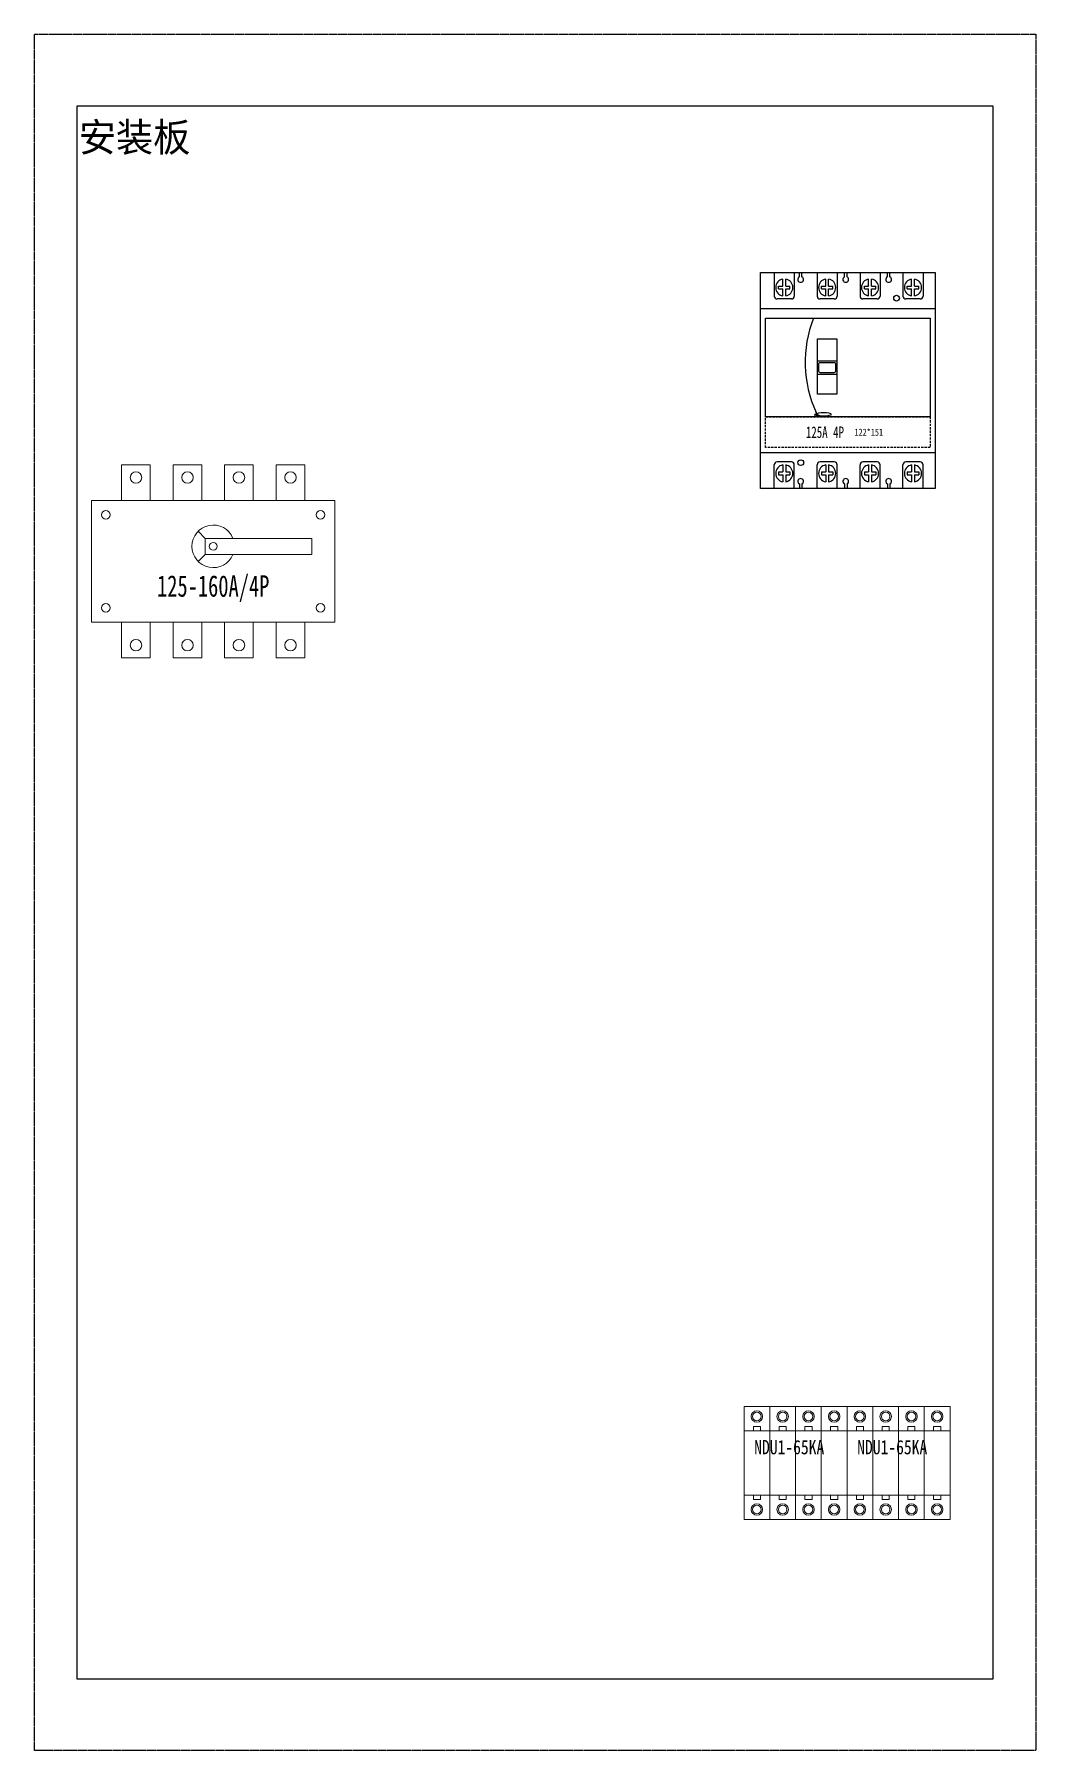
# Model space of a CAD drawing. Extents: x 315417 to 316117, y 334324 to 335524.
import ezdxf
from ezdxf.enums import TextEntityAlignment as Align

# ---------------------------------------------------------------- set-up
doc = ezdxf.new("R2010")
doc.units = 0
doc.header["$MEASUREMENT"] = 0
doc.linetypes.add('DASHED', pattern=[0.75, 0.5, -0.25])
doc.linetypes.add('HIDDEN2', pattern=[4.7625, 3.175, -1.5875])
for name, color, linetype in [('E-UNIV-NOTE', 6, 'Continuous'), ('元件', 7, 'Continuous'), ('布置图', 30, 'Continuous')]:
    doc.layers.add(name, color=color, linetype=linetype)
doc.layers.add('细线', color=7, linetype='Continuous', lineweight=0)
doc.styles.add('GH-CZC', font='', dxfattribs={"width": 0.7})
doc.styles.add('宋体', font='', dxfattribs={"width": 0.8})
doc.styles.get('GH-CZC').set_extended_font_data('SimSun')
doc.styles.get('宋体').set_extended_font_data('NSimSun')

# ---------------------------------------------------------------- blocks, each defined once
blk = doc.blocks.new('Manufacturer光辉PartName隔离开关Series160ShellFrameLimitingCurrentRemarkPartTypeMinCurrent100MaxCurrent160Poles4PMinPower0MaxPower0LibType2DelFlgfalseUpdateDate')
at = {"layer": '细线', "color": 7}
for p, q in [((-5.6, 16.1), (-10.5, 21)), ((-5.6, 16.1), (-5.6, 4.9)), ((-5.6, 16.1), (69, 16.1)), ((69, 16.1), (69, 4.9)), ((-5.6, 4.9), (-10.5, -0.1)), ((69, 4.9), (-5.6, 4.9))]:
    blk.add_line(p, q, dxfattribs=at)
for points in [[(-64, 42.5), (-44, 42.5), (-44, 67.5), (-64, 67.5)], [(-28, 42.5), (-8, 42.5), (-8, 67.5), (-28, 67.5)], [(8, 42.5), (28, 42.5), (28, 67.5), (8, 67.5)], [(44, 42.5), (64, 42.5), (64, 67.5), (44, 67.5)], [(-85, -42.5), (85, -42.5), (85, 42.5), (-85, 42.5)], [(-85, 42.5), (85, 42.5), (85, -42.5), (-85, -42.5)], [(-64, -42.5), (-44, -42.5), (-44, -67.5), (-64, -67.5)], [(-28, -42.5), (-8, -42.5), (-8, -67.5), (-28, -67.5)], [(8, -42.5), (28, -42.5), (28, -67.5), (8, -67.5)], [(44, -42.5), (64, -42.5), (64, -67.5), (44, -67.5)]]:
    blk.add_lwpolyline(points, close=True, dxfattribs=at)
for centre, radius in [((-54, 58.6), 4.01), ((-18, 58.6), 4.01), ((18, 58.6), 4.01), ((54, 58.6), 4.01), ((-75, 32.5), 3), ((75, 32.5), 3), ((0, 10.5), 2.75), ((-75, -32.5), 3), ((75, -32.5), 3), ((-54, -58.6), 4.01), ((-18, -58.6), 4.01), ((18, -58.6), 4.01), ((54, -58.6), 4.01)]:
    blk.add_circle(centre, radius, dxfattribs=at)
blk.add_arc((0, 10.5), 14.9, 22.0726, 337.9274, dxfattribs=at)
at = {"layer": '细线', "color": 7, "insert": (-85, -9.7), "char_height": 15, "width": 170, "attachment_point": 1}
blk.add_mtext('\\pxqc;{\\fFangSong_GB2312|b0|i0|c134|p49;\\W0.7;125-160A/4P}', dxfattribs=at)
blk = doc.blocks.new('Manufacturer上海良信PartName电涌保护器SeriesNDU1ShellFrameLimitingCurrentRemarkPartTypeMinCurrent0MaxCurrent0Poles4PMinPower0MaxPower0LibType3DelFlgfalseUpdateDate2023-01-0100000')
at = {"color": 7, "linetype": 'Continuous', "lineweight": 15}
for p, q in [((-18, 39.5), (-36, 39.5)), ((-36, 39.5), (-36, 22.5)), ((-18, 22.5), (-18, 39.5)), ((36, 39.5), (-18, 39.5)), ((0, 22.5), (0, 39.5)), ((18, 22.5), (18, 39.5)), ((36, 39.5), (36, 22.5)), ((-24.5, 25.5), (-29.5, 25.5)), ((-29.5, 25.5), (-29.5, 22.5)), ((-24.5, 22.5), (-24.5, 25.5)), ((-6.5, 25.5), (-11.5, 25.5)), ((-11.5, 25.5), (-11.5, 22.5)), ((-6.5, 22.5), (-6.5, 25.5)), ((11.5, 25.5), (6.5, 25.5)), ((6.5, 25.5), (6.5, 22.5)), ((11.5, 22.5), (11.5, 25.5)), ((29.5, 25.5), (24.5, 25.5)), ((24.5, 25.5), (24.5, 22.5)), ((29.5, 22.5), (29.5, 25.5)), ((-36, 22.5), (-36, -22.5)), ((-18, 22.5), (-36, 22.5)), ((-18, -22.5), (-18, 22.5)), ((36, 22.5), (-18, 22.5)), ((0, -22.5), (0, 22.5)), ((18, -22.5), (18, 22.5)), ((36, 22.5), (36, -22.5)), ((-36, -22.5), (-18, -22.5)), ((-36, -22.5), (-36, -39.5)), ((-29.5, -25.5), (-29.5, -22.5)), ((-24.5, -22.5), (-24.5, -25.5)), ((-18, -39.5), (-18, -22.5)), ((-18, -22.5), (36, -22.5)), ((-11.5, -25.5), (-11.5, -22.5)), ((-6.5, -22.5), (-6.5, -25.5)), ((0, -39.5), (0, -22.5)), ((6.5, -25.5), (6.5, -22.5)), ((11.5, -22.5), (11.5, -25.5)), ((18, -39.5), (18, -22.5)), ((24.5, -25.5), (24.5, -22.5)), ((29.5, -22.5), (29.5, -25.5)), ((36, -22.5), (36, -39.5)), ((-24.5, -25.5), (-29.5, -25.5)), ((-6.5, -25.5), (-11.5, -25.5)), ((11.5, -25.5), (6.5, -25.5)), ((29.5, -25.5), (24.5, -25.5)), ((-36, -39.5), (-18, -39.5)), ((-18, -39.5), (36, -39.5))]:
    blk.add_line(p, q, dxfattribs=at)
for centre, radius in [((-27, 32.5), 4), ((-9, 32.5), 4), ((9, 32.5), 4), ((27, 32.5), 4), ((-27, 32.5), 3), ((-9, 32.5), 3), ((9, 32.5), 3), ((27, 32.5), 3), ((-27, -32.5), 4), ((-27, -32.5), 3), ((-9, -32.5), 4), ((-9, -32.5), 3), ((9, -32.5), 4), ((9, -32.5), 3), ((27, -32.5), 4), ((27, -32.5), 3)]:
    blk.add_circle(centre, radius, dxfattribs=at)
at = {"layer": 'E-UNIV-NOTE', "style": '宋体', "width": 0.8}
blk.add_text('NDU1-65KA', height=10, dxfattribs=at).set_placement((-28.9, 6.1))
blk = doc.blocks.new('Manufacturer光辉PartName塑壳断路器Series4PShellFrameLimitingCurrentRemarkPartTypeMinCurrent16MaxCurrent125Poles4PMinPower0MaxPower0LibType2DelFlgfalseUpdateDate')
at = {"layer": '元件', "color": 0, "transparency": 33554687}
for p, q in [((-51.5, 75.5), (-51.5, 59)), ((-37.5, 75.5), (-37.5, 59)), ((-33.9, 72.4), (-33.9, 75.5)), ((-32.1, 72.4), (-32.1, 75.5)), ((-21.5, 75.5), (-21.5, 59)), ((-7.5, 75.5), (-7.5, 59)), ((-2.4, 72.4), (-2.4, 75.5)), ((-0.6, 72.4), (-0.6, 75.5)), ((8.5, 75.5), (8.5, 59)), ((22.5, 75.5), (22.5, 59)), ((27.6, 72.4), (27.6, 75.5)), ((29.4, 72.4), (29.4, 75.5)), ((38.5, 75.5), (38.5, 59)), ((52.5, 75.5), (52.5, 59)), ((-48.5, 64), (-48.5, 66)), ((-48.5, 66), (-45.5, 66)), ((-48.5, 64), (-45.5, 64)), ((-45.5, 66), (-45.5, 70.9)), ((-45.5, 59.1), (-45.5, 64)), ((-43.5, 66), (-43.5, 70.9)), ((-43.5, 66), (-40.5, 66)), ((-43.5, 64), (-40.5, 64)), ((-43.5, 59.1), (-43.5, 64)), ((-40.5, 64), (-40.5, 66)), ((-18.5, 66), (-15.5, 66)), ((-18.5, 64), (-18.5, 66)), ((-18.5, 64), (-15.5, 64)), ((-15.5, 66), (-15.5, 70.9)), ((-15.5, 59.1), (-15.5, 64)), ((-13.5, 66), (-13.5, 70.9)), ((-13.5, 66), (-10.5, 66)), ((-13.5, 59.1), (-13.5, 64)), ((-13.5, 64), (-10.5, 64)), ((-10.5, 64), (-10.5, 66)), ((11.5, 64), (11.5, 66)), ((11.5, 66), (14.5, 66)), ((11.5, 64), (14.5, 64)), ((14.5, 66), (14.5, 70.9)), ((14.5, 59.1), (14.5, 64)), ((16.5, 66), (16.5, 70.9)), ((16.5, 66), (19.5, 66)), ((16.5, 64), (19.5, 64)), ((16.5, 59.1), (16.5, 64)), ((19.5, 64), (19.5, 66)), ((41.5, 64), (41.5, 66)), ((41.5, 66), (44.5, 66)), ((41.5, 64), (44.5, 64)), ((44.5, 66), (44.5, 70.9)), ((44.5, 59.1), (44.5, 64)), ((46.5, 66), (46.5, 70.9)), ((46.5, 66), (49.5, 66)), ((46.5, 64), (49.5, 64)), ((46.5, 59.1), (46.5, 64)), ((49.5, 64), (49.5, 66)), ((-61, 50.4), (61, 50.4)), ((-39.5, 57), (-49.5, 57)), ((-9.5, 57), (-19.5, 57)), ((20.5, 57), (10.5, 57)), ((50.5, 57), (40.5, 57)), ((-61, -50.4), (61, -50.4)), ((-51.5, -75.5), (-51.5, -59)), ((-39.5, -57), (-49.5, -57)), ((-45.5, -59.1), (-45.5, -64)), ((-43.5, -59.1), (-43.5, -64)), ((-37.5, -75.5), (-37.5, -59)), ((-21.5, -75.5), (-21.5, -59)), ((-9.5, -57), (-19.5, -57)), ((-15.5, -59.1), (-15.5, -64)), ((-13.5, -59.1), (-13.5, -64)), ((-7.5, -75.5), (-7.5, -59)), ((8.5, -75.5), (8.5, -59)), ((20.5, -57), (10.5, -57)), ((14.5, -59.1), (14.5, -64)), ((16.5, -59.1), (16.5, -64)), ((22.5, -75.5), (22.5, -59)), ((38.5, -75.5), (38.5, -59)), ((50.5, -57), (40.5, -57)), ((44.5, -59.1), (44.5, -64)), ((46.5, -59.1), (46.5, -64)), ((52.5, -75.5), (52.5, -59)), ((-48.5, -64), (-45.5, -64)), ((-48.5, -64), (-48.5, -66)), ((-48.5, -66), (-45.5, -66)), ((-45.5, -66), (-45.5, -70.9)), ((-43.5, -64), (-40.5, -64)), ((-43.5, -66), (-40.5, -66)), ((-43.5, -66), (-43.5, -70.9)), ((-40.5, -64), (-40.5, -66)), ((-18.5, -64), (-18.5, -66)), ((-18.5, -64), (-15.5, -64)), ((-18.5, -66), (-15.5, -66)), ((-15.5, -66), (-15.5, -70.9)), ((-13.5, -64), (-10.5, -64)), ((-13.5, -66), (-13.5, -70.9)), ((-13.5, -66), (-10.5, -66)), ((-10.5, -64), (-10.5, -66)), ((11.5, -64), (14.5, -64)), ((11.5, -64), (11.5, -66)), ((11.5, -66), (14.5, -66)), ((14.5, -66), (14.5, -70.9)), ((16.5, -64), (19.5, -64)), ((16.5, -66), (19.5, -66)), ((16.5, -66), (16.5, -70.9)), ((19.5, -64), (19.5, -66)), ((41.5, -64), (41.5, -66)), ((41.5, -64), (44.5, -64)), ((41.5, -66), (44.5, -66)), ((44.5, -66), (44.5, -70.9)), ((46.5, -64), (49.5, -64)), ((46.5, -66), (46.5, -70.9)), ((46.5, -66), (49.5, -66)), ((49.5, -64), (49.5, -66)), ((-33.9, -72.4), (-33.9, -75.5)), ((-32.1, -72.4), (-32.1, -75.5)), ((-2.4, -72.4), (-2.4, -75.5)), ((-0.6, -72.4), (-0.6, -75.5)), ((27.6, -72.4), (27.6, -75.5)), ((29.4, -72.4), (29.4, -75.5))]:
    blk.add_line(p, q, dxfattribs=at)
for points in [[(-61, -75.5), (-61, 75.5)], [(-61, 75.5), (61, 75.5)], [(61, 75.5), (61, -75.5)], [(61, -75.5), (-61, -75.5)]]:
    blk.add_lwpolyline(points, dxfattribs=at)
for points in [[(-57.5, 43.5), (57.5, 43.5), (57.5, -25.5), (-57.5, -25.5)], [(-21.2, 29.1), (-7.8, 29.1), (-7.8, -9.6), (-21.2, -9.6)], [(-21.2, 13.8), (-7.8, 13.8), (-7.8, 4.2), (-21.2, 4.2)]]:
    blk.add_lwpolyline(points, close=True, dxfattribs=at)
blk.add_lwpolyline([(-19.2, 12.6), (-9.8, 12.6, -0.414214), (-8.6, 11.4), (-8.6, 6.6, -0.414214), (-9.8, 5.4), (-19.2, 5.4, -0.414214), (-20.4, 6.6), (-20.4, 11.4, -0.414214)], format="xyb", close=True, dxfattribs=at)
at = {"layer": '元件', "color": 0, "linetype": 'HIDDEN2', "ltscale": 0.5, "transparency": 33554687}
blk.add_lwpolyline([(-57.5, -25.5), (57.5, -25.5), (57.5, -47), (-57.5, -47)], close=True, dxfattribs=at)
at = {"layer": '元件', "color": 0, "linetype": 'ByBlock', "transparency": 33554687}
for centre in [(34, 57.5), (-33, -57.5)]:
    blk.add_circle(centre, 2, dxfattribs=at)
at = {"layer": '元件', "color": 0, "transparency": 33554687}
blk.add_circle((-22, -24.2), 1.02, dxfattribs=at)
for centre, radius, start, end in [((-33, 70.6), 2, 116.839, 63.161), ((-1.5, 70.6), 2, 116.839, 63.161), ((28.5, 70.6), 2, 116.839, 63.161), ((-44.5, 65), 6, 99.5941, 260.4059), ((-44.5, 65), 6, 279.5941, 80.4059), ((-14.5, 65), 6, 99.5941, 260.4059), ((-14.5, 65), 6, 279.5941, 80.4059), ((15.5, 65), 6, 99.5941, 260.4059), ((15.5, 65), 6, 279.5941, 80.4059), ((45.5, 65), 6, 99.5941, 260.4059), ((45.5, 65), 6, 279.5941, 80.4059), ((-49.5, 59), 2, 180, 270), ((-39.5, 59), 2, 270, 0), ((-19.5, 59), 2, 180, 270), ((-9.5, 59), 2, 270, 0), ((10.5, 59), 2, 180, 270), ((20.5, 59), 2, 270, 0), ((40.5, 59), 2, 180, 270), ((50.5, 59), 2, 270, 0), ((54.9, 12.7), 84.8, 158.6859, 204.5341), ((-23.5, -23.8), 1.8, 251.3296, 44.8965), ((-49.5, -59), 2, 90, 180), ((-44.5, -65), 6, 99.5941, 260.4059), ((-44.5, -65), 6, 279.5941, 80.4059), ((-39.5, -59), 2, 0, 90), ((-19.5, -59), 2, 90, 180), ((-14.5, -65), 6, 99.5941, 260.4059), ((-14.5, -65), 6, 279.5941, 80.4059), ((-9.5, -59), 2, 0, 90), ((10.5, -59), 2, 90, 180), ((15.5, -65), 6, 99.5941, 260.4059), ((15.5, -65), 6, 279.5941, 80.4059), ((20.5, -59), 2, 0, 90), ((40.5, -59), 2, 90, 180), ((45.5, -65), 6, 99.5941, 260.4059), ((45.5, -65), 6, 279.5941, 80.4059), ((50.5, -59), 2, 0, 90), ((-33, -70.6), 2, 296.839, 243.161), ((-1.5, -70.6), 2, 296.839, 243.161), ((28.5, -70.6), 2, 296.839, 243.161)]:
    blk.add_arc(centre, radius, start, end, dxfattribs=at)
blk.add_ellipse((-16.8, -23.7), major_axis=(-5, 0), ratio=0.263531, dxfattribs=at)
at = {"layer": '元件', "color": 0, "transparency": 33554687, "width": 0.7}
blk.add_text('125A 4P', height=8, dxfattribs=at).set_placement((-29.4, -36.2), align=Align.MIDDLE_LEFT)
at = {"layer": '元件', "color": 0, "transparency": 33554687, "style": 'GH-CZC', "width": 0.7}
blk.add_text('122*151', height=5, dxfattribs=at).set_placement((14.6, -36.2), align=Align.MIDDLE_CENTER)

msp = doc.modelspace()

# ---------------------------------------------------------------- linework, layer by layer
at = {"color": 2}
msp.add_lwpolyline([(315446.7, 335474.4), (316086.7, 335474.4), (316086.7, 334374.4), (315446.7, 334374.4)], close=True, dxfattribs=at)
at = {"layer": '布置图', "linetype": 'DASHED'}
msp.add_lwpolyline([(315416.7, 335524.4), (316116.7, 335524.4), (316116.7, 334324.4), (315416.7, 334324.4)], close=True, dxfattribs=at)

# ---------------------------------------------------------------- block references
for name, p in [('Manufacturer光辉PartName塑壳断路器Series4PShellFrameLimitingCurrentRemarkPartTypeMinCurrent16MaxCurrent125Poles4PMinPower0MaxPower0LibType2DelFlgfalseUpdateDate', (315985.4, 335282.4)), ('Manufacturer光辉PartName隔离开关Series160ShellFrameLimitingCurrentRemarkPartTypeMinCurrent100MaxCurrent160Poles4PMinPower0MaxPower0LibType2DelFlgfalseUpdateDate', (315541.7, 335155.9)), ('Manufacturer上海良信PartName电涌保护器SeriesNDU1ShellFrameLimitingCurrentRemarkPartTypeMinCurrent0MaxCurrent0Poles4PMinPower0MaxPower0LibType3DelFlgfalseUpdateDate2023-01-0100000', (315948.8, 334525.5)), ('Manufacturer上海良信PartName电涌保护器SeriesNDU1ShellFrameLimitingCurrentRemarkPartTypeMinCurrent0MaxCurrent0Poles4PMinPower0MaxPower0LibType3DelFlgfalseUpdateDate2023-01-0100000', (316020.8, 334525.5))]:
    msp.add_blockref(name, p)

# ---------------------------------------------------------------- texts
at = {"color": 0}
msp.add_text('安装板', height=20, dxfattribs=at).set_placement((315447.7, 335452.4), align=Align.MIDDLE_LEFT)

doc.saveas('drawing.dxf')
